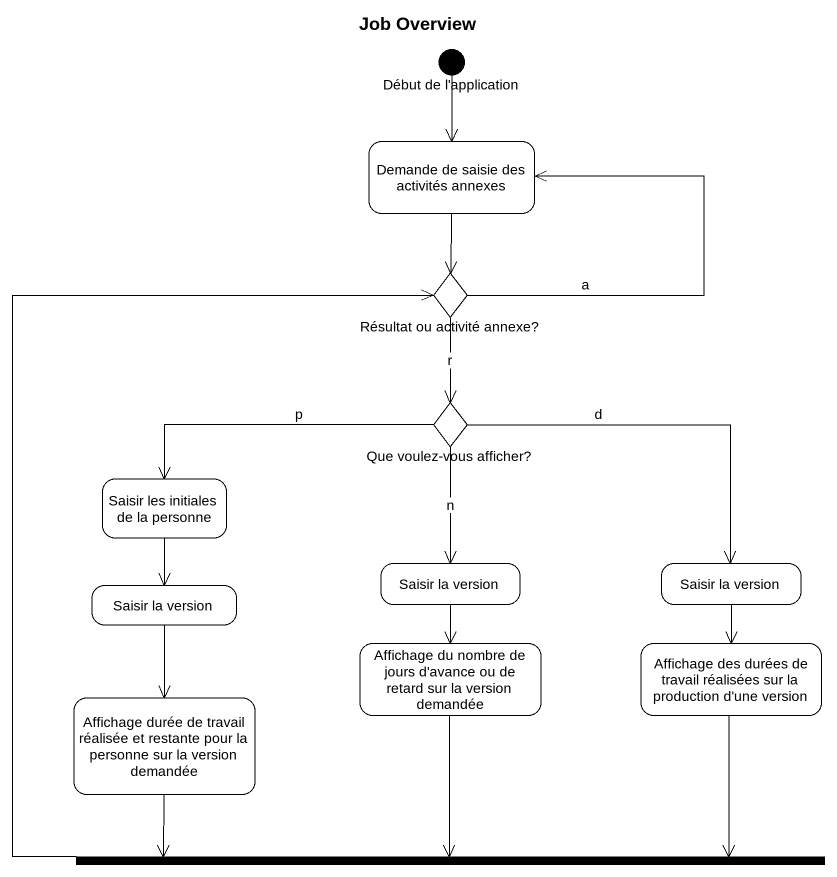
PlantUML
@startuml
title Job Overview
hide empty description
state "Début de l'application" as Début_de_l_application <<start>>
state "Demande de saisie des activités annexes" as Demande_de_saisie_des
state "Résultat ou activité annexe?" as Résultat_ou_activité_annexe <<choice>>
state "Que voulez-vous afficher?" as Que_voulez_vous_afficher <<choice>>
state "Saisir les initiales de la personne" as Saisir_les_initiales_de_la
state "Saisir la version" as Saisir_la_version
state "Saisir la version" as Saisir_la_version_2
state "Saisir la version" as Saisir_la_version_3
state "Affichage du nombre de jours d'avance ou de retard sur la version demandée" as Affichage_du_nombre_de
state "Affichage des durées de travail réalisées sur la production d'une version" as Affichage_des_durées_de
state "Affichage durée de travail réalisée et restante pour la personne sur la version demandée" as Affichage_durée_de_travail
state fork1 <<join>>
Début_de_l_application --> Demande_de_saisie_des
Demande_de_saisie_des --> Résultat_ou_activité_annexe
Résultat_ou_activité_annexe -up-> Demande_de_saisie_des : a
Résultat_ou_activité_annexe --> Que_voulez_vous_afficher : r
Que_voulez_vous_afficher -left-> Saisir_les_initiales_de_la : p
Que_voulez_vous_afficher --> Saisir_la_version : n
Que_voulez_vous_afficher -right-> Saisir_la_version_2 : d
Saisir_les_initiales_de_la --> Saisir_la_version_3
Saisir_la_version --> Affichage_du_nombre_de
Saisir_la_version_2 --> Affichage_des_durées_de
Saisir_la_version_3 --> Affichage_durée_de_travail
Affichage_du_nombre_de --> fork1
Affichage_des_durées_de --> fork1
Affichage_durée_de_travail -right-> fork1
fork1 -up-> Résultat_ou_activité_annexe
@enduml
